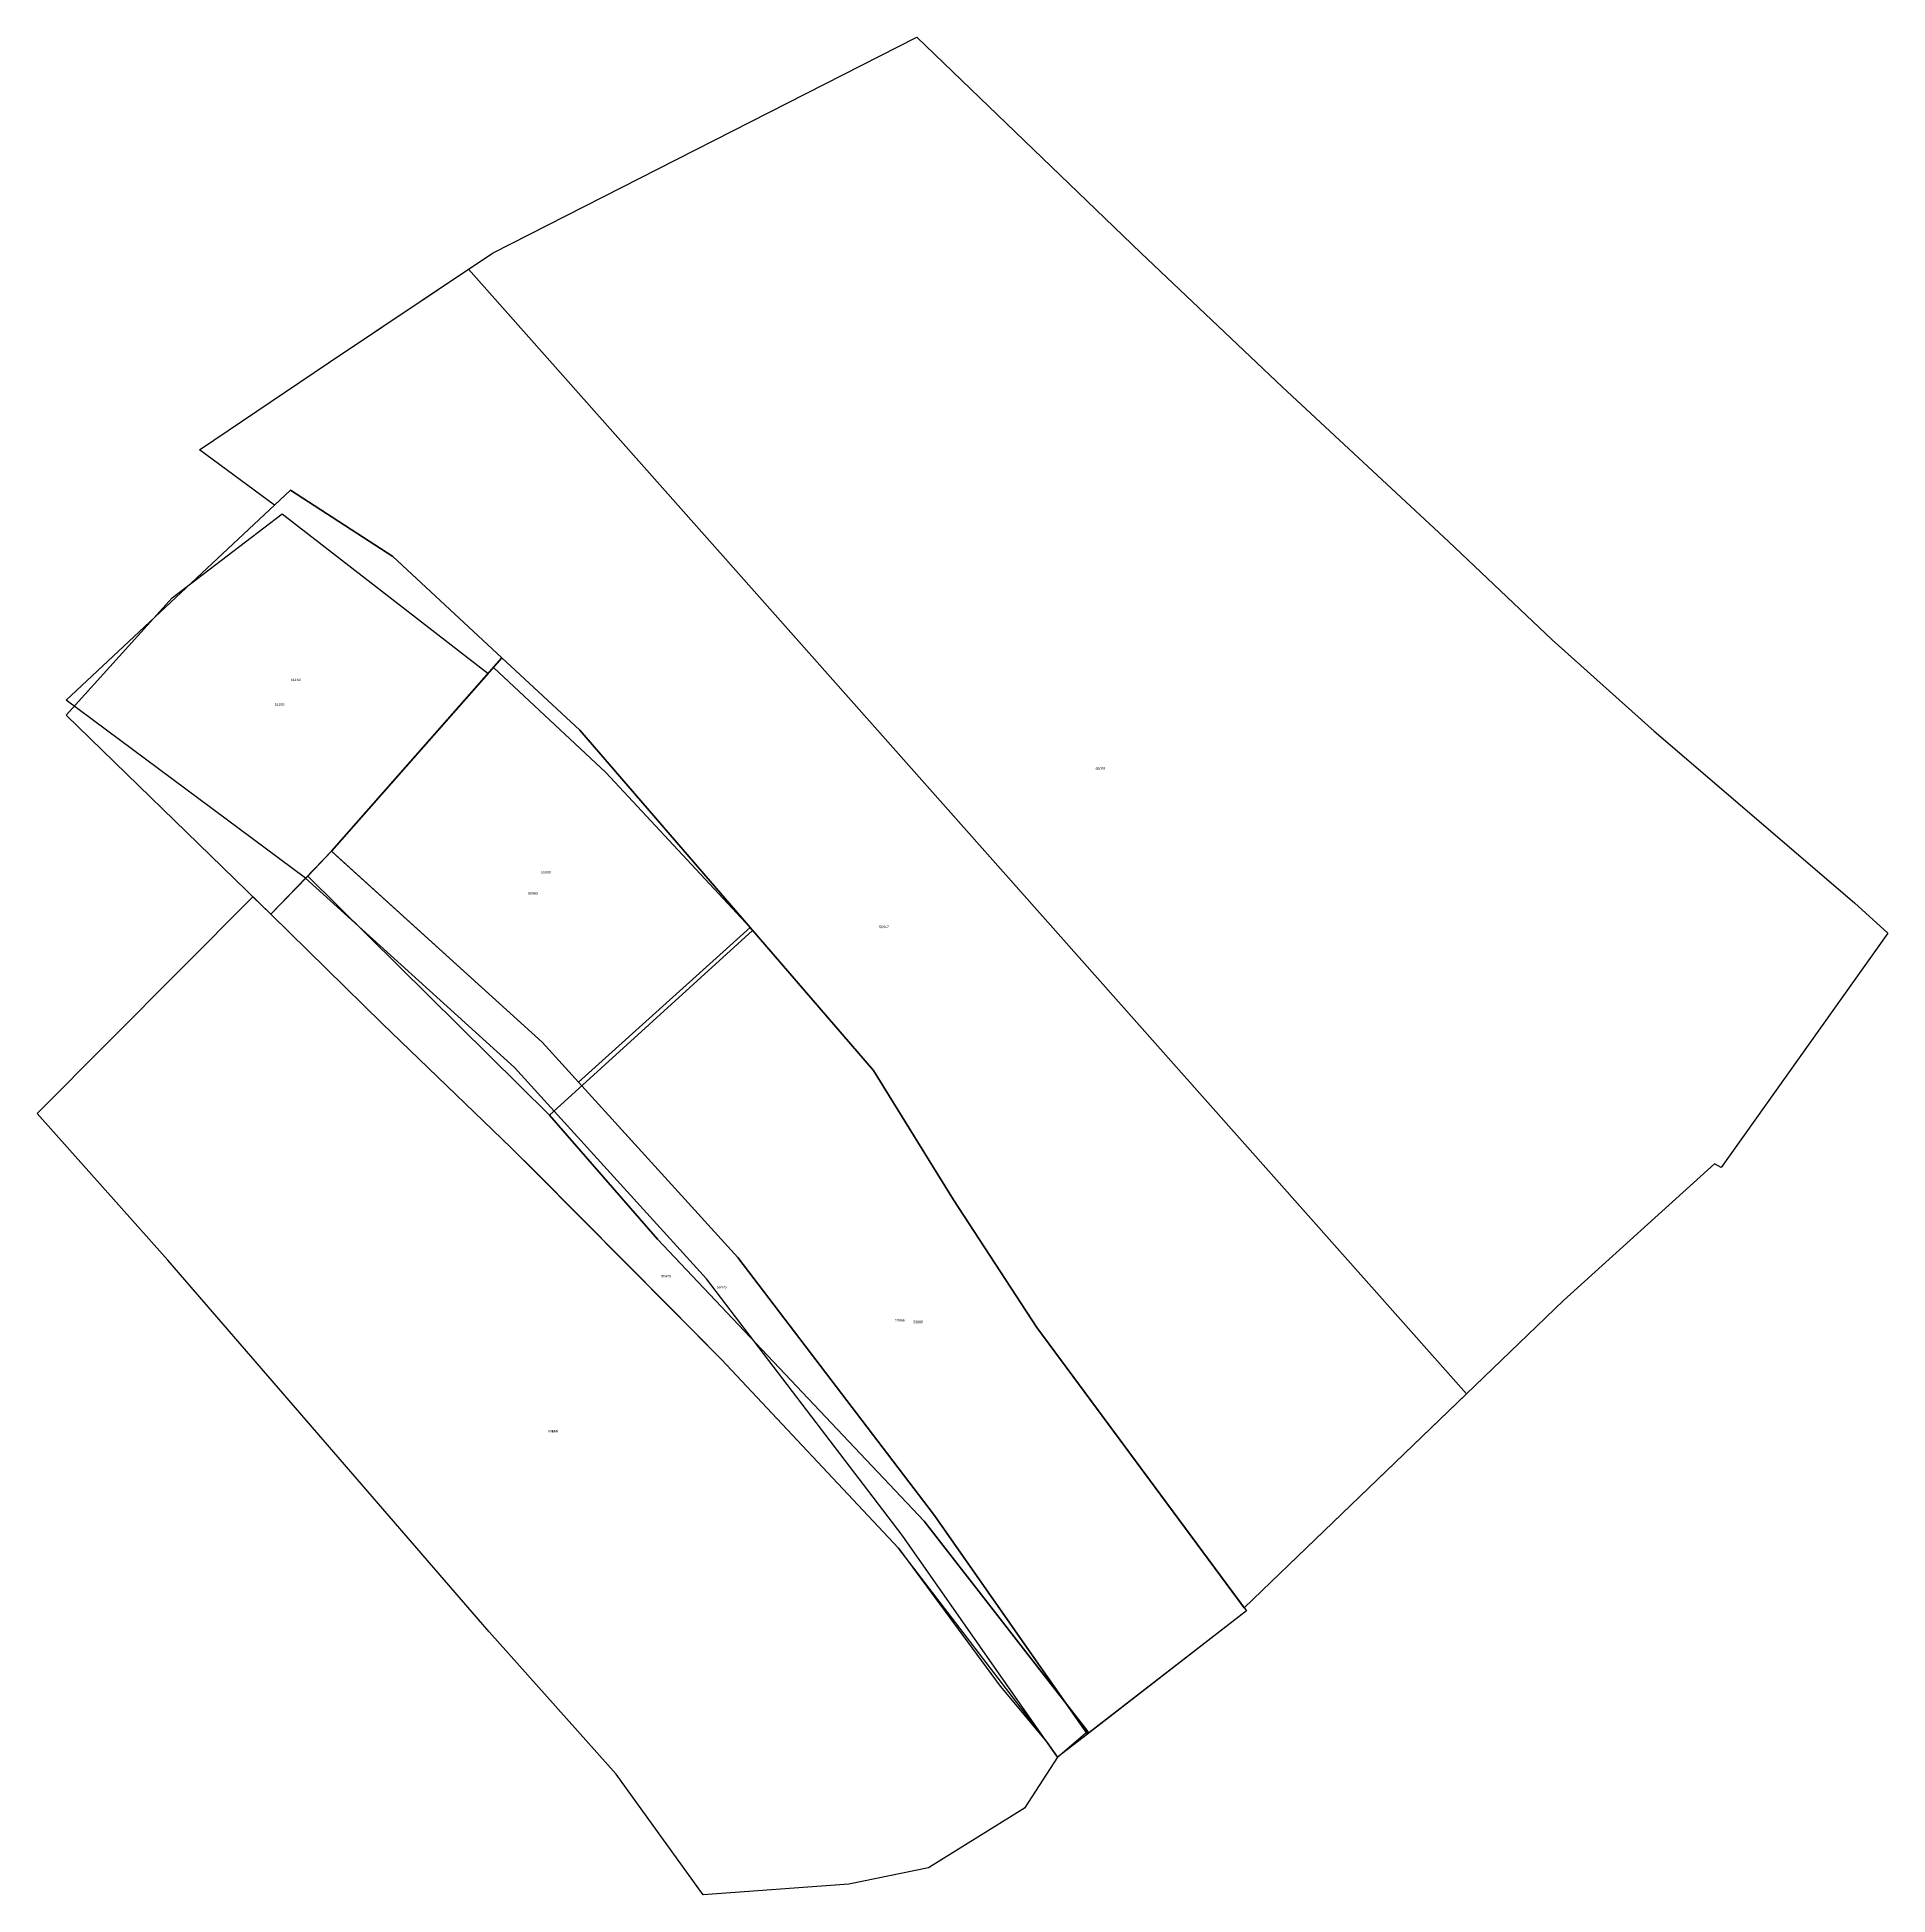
# Model space of a CAD drawing. Header units: inches. Extents: x 383206 to 383353, y 683663 to 683811.
import ezdxf

# ---------------------------------------------------------------- set-up
doc = ezdxf.new("R2010")
doc.units = ezdxf.units.IN
doc.header["$MEASUREMENT"] = 0
doc.layers.add('CADASTRAL_PARCELS', color=13, linetype='Continuous', true_color=0xc25a67)
doc.layers.add('LABEL', color=160, linetype='Continuous', true_color=0x165af2)

msp = doc.modelspace()

# ---------------------------------------------------------------- linework, layer by layer
at = {"layer": 'CADASTRAL_PARCELS'}
for points in [[(383327.66, 683710.57), (383302.29, 683686.17), (383285.81, 683708.43), (383279.21, 683718.57), (383272.85, 683728.85), (383263.05, 683740.2), (383249.51, 683755.9), (383243.33, 683761.63), (383234.66, 683769.69), (383226.54, 683774.96), (383225.26, 683773.77), (383219.29, 683778.17), (383229.54, 683785.08), (383242.58, 683793.78), (383276.29, 683810.95), (383294.08, 683793.81), (383305.33, 683783.13), (383318.54, 683770.87), (383326.76, 683763.07), (383334.87, 683755.82), (383350.79, 683742.16), (383353.43, 683739.76), (383340.18, 683721.15), (383339.66, 683721.44)], [(383319.95, 683703.16), (383302.29, 683686.17), (383285.81, 683708.43), (383279.21, 683718.57), (383272.85, 683728.85), (383263.05, 683740.2), (383249.51, 683755.9), (383243.33, 683761.63), (383234.66, 683769.69), (383226.54, 683774.96), (383225.26, 683773.77), (383219.29, 683778.17), (383229.54, 683785.08), (383240.66, 683792.51), (383296.89, 683729.13)], [(383319.95, 683703.16), (383302.29, 683686.17), (383285.81, 683708.43), (383279.21, 683718.57), (383272.85, 683728.85), (383263.05, 683740.2), (383249.51, 683755.9), (383243.33, 683761.63), (383234.66, 683769.69), (383226.54, 683774.96), (383225.26, 683773.77), (383219.29, 683778.17), (383229.54, 683785.08), (383240.66, 683792.51), (383296.89, 683729.13)], [(383227.73, 683744.13), (383208.7, 683758.26), (383226.54, 683774.96), (383234.66, 683769.69), (383243.33, 683761.63), (383229.78, 683746.27)], [(383225.87, 683773.09), (383242.23, 683760.39), (383229.78, 683746.27), (383224.98, 683741.26), (383208.7, 683757.08), (383217.14, 683766.4)], [(383242.66, 683760.86), (383251.59, 683752.53), (383263.05, 683740.2), (383263.23, 683739.96), (383247.1, 683725.3), (383227.9, 683744.3), (383229.78, 683746.27)], [(383229.78, 683746.27), (383243.33, 683761.63), (383249.51, 683755.9), (383263.05, 683740.2), (383249.41, 683727.93), (383246.53, 683731.11), (383230.17, 683745.92)], [(383227.73, 683744.13), (383229.78, 683746.27), (383246.53, 683731.11), (383262.08, 683713.98), (383277.7, 683693.5), (383289.84, 683676.13), (383287.47, 683674.29), (383275.13, 683691.92), (383259.58, 683712.31), (383244.32, 683729.09)], [(383227.9, 683744.3), (383247.1, 683725.3), (383255.69, 683715.46), (383276.87, 683693.05), (383289.87, 683676.33), (383287.48, 683674.3), (383286.66, 683675.47), (383274.83, 683690.9), (383260.78, 683705.88), (383256.47, 683710.24), (383246, 683720.8), (383244.07, 683722.71), (383233.81, 683732.59), (383224.98, 683741.26)], [(383259.32, 683663.36), (383252.39, 683672.93), (383242.32, 683684.26), (383216.78, 683713.78), (383206.4, 683725.44), (383223.54, 683742.66), (383224.98, 683741.26), (383233.81, 683732.59), (383244.07, 683722.71), (383245.98, 683720.79), (383260.78, 683705.88), (383274.83, 683690.9), (383282.9, 683679.93), (383286.65, 683675.46), (383287.47, 683674.29), (383284.83, 683670.23), (383277.22, 683665.51), (383270.88, 683664.21)], [(383259.32, 683663.36), (383252.39, 683672.93), (383242.32, 683684.26), (383216.78, 683713.78), (383206.4, 683725.44), (383223.54, 683742.66), (383224.98, 683741.26), (383233.81, 683732.59), (383244.07, 683722.71), (383245.98, 683720.79), (383260.78, 683705.88), (383274.83, 683690.9), (383282.9, 683679.93), (383286.65, 683675.46), (383287.47, 683674.29), (383284.83, 683670.23), (383277.22, 683665.51), (383270.88, 683664.21)], [(383263.23, 683739.96), (383272.85, 683728.85), (383279.21, 683718.57), (383285.81, 683708.43), (383302.47, 683685.92), (383289.96, 683676.22), (383289.87, 683676.33), (383276.87, 683693.05), (383255.69, 683715.46), (383247.1, 683725.3)], [(383249.41, 683727.93), (383263.05, 683740.2), (383272.85, 683728.85), (383279.21, 683718.57), (383285.81, 683708.43), (383302.47, 683685.92), (383289.84, 683676.13), (383277.7, 683693.5), (383262.08, 683713.98)]]:
    msp.add_lwpolyline(points, close=True, dxfattribs=at)

# ---------------------------------------------------------------- texts
at = {"layer": 'LABEL'}
for s, p in [('51153', (383226.56, 683759.79)), ('51153', (383225.28, 683757.83)), ('55028', (383290.49, 683752.74)), ('50063', (383246.44, 683744.51)), ('50063', (383245.41, 683742.83)), ('56947', (383273.3, 683740.16)), ('56947', (383273.3, 683740.16)), ('50476', (383255.98, 683712.41)), ('50476', (383260.4, 683711.54)), ('53066', (383274.56, 683708.91)), ('53066', (383276.01, 683708.77)), ('60115', (383246.99, 683700.09)), ('60698', (383246.99, 683700.09))]:
    msp.add_text(s, height=0.2, dxfattribs=at).set_placement(p)

doc.saveas('drawing.dxf')
